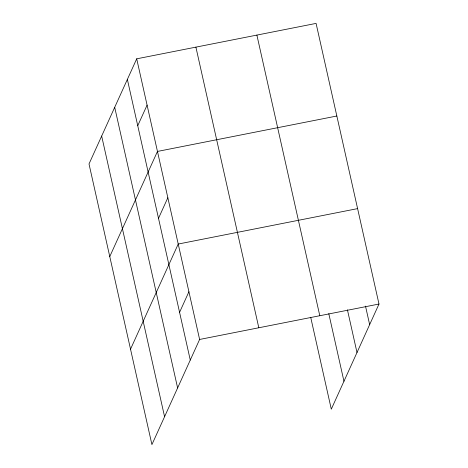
<?xml version="1.0" encoding="UTF-8"?>
<svg xmlns="http://www.w3.org/2000/svg" width="468" height="468" viewBox="0 0 468 468"><rect width="100%" height="100%" fill="white"/><g stroke="black" fill="none" stroke-linecap="round" stroke-linejoin="round"><path stroke-width="0.7" d="M136.703 58.822L89.008 163.964L151.919 444.6L199.614 339.458L136.703 58.822L316.081 23.4L378.992 304.036L331.297 409.178L310.705 317.322M137.744 125.716L147.081 105.13M109.769 256.575L157.464 151.433L336.843 116.011M158.506 218.328L167.842 197.736M130.525 349.186L178.22 244.044L357.605 208.617M179.577 312.337L188.92 291.751M199.614 339.458L378.992 304.036M365.502 306.107L369.65 324.622M347.42 309.804L356.996 352.527M328.788 313.63L343.957 381.274M256.885 35.088L319.796 315.725M195.899 47.133L258.81 327.77M127.366 79.414L190.271 360.044M114.707 107.318L177.618 387.949M101.667 136.065L164.572 416.695"/></g></svg>
